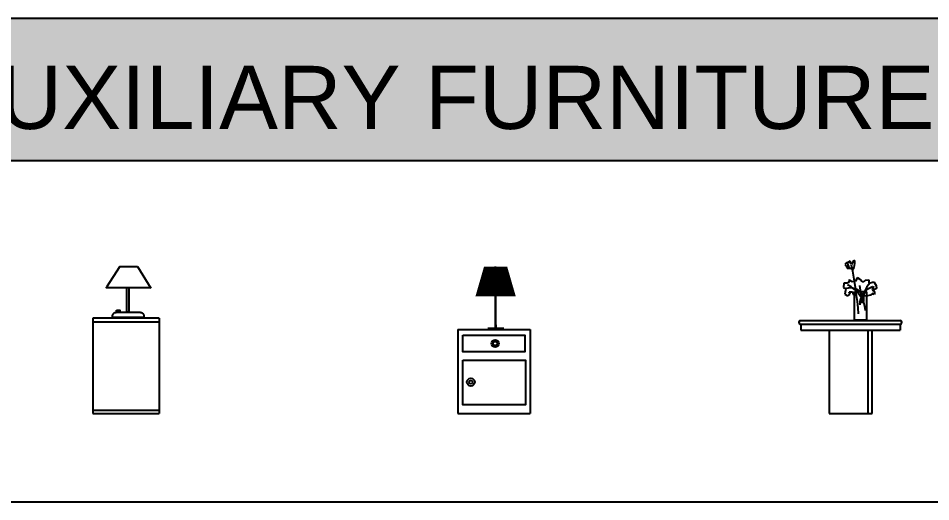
# Model space of a CAD drawing. Header units: millimetres. Extents: x 51491 to 87084, y 5379 to 33460.
# Drawn here: x 67153 to 74741, y 29439 to 33460 of the extents above; entities that cross this region are included whole.
import ezdxf

# ---------------------------------------------------------------- set-up
doc = ezdxf.new("R2010")
doc.units = ezdxf.units.MM
doc.layers.add('www.cad-blocks.net', color=7, linetype='Continuous')
doc.styles.get("Standard").update_dxf_attribs({"font": 'arial.ttf'})

# ---------------------------------------------------------------- blocks, each defined once
blk = doc.blocks.new('A$C6255354D')
for p, q in [((450, 2443), (229, 2100)), ((744, 2443), (964, 2084)), ((1100, 1588), (0, 1588)), ((0, 1588), (0, 0)), ((1100, 1522), (0, 1522)), ((1100, 1588), (1100, 0)), ((1100, 48), (0, 48)), ((0, 0), (1100, 0))]:
    blk.add_line(p, q)
for points in [[(450, 2443), (744, 2443)], [(959, 2092), (229, 2092), (229, 2100)], [(597, 2092), (597, 1684), (564, 1684), (564, 2092)]]:
    blk.add_lwpolyline(points)
blk.add_lwpolyline([(393, 1684), (784, 1684, -0.414214), (850, 1618), (850, 1595), (327, 1595), (327, 1618, -0.414214)], format="xyb", close=True)
blk.add_lwpolyline([(393, 1717), (450, 1717), (450, 1684), (393, 1684)], close=True)
blk = doc.blocks.new('A$C00F33621')
for p, q in [((626, 1416), (626, 2445)), ((0, 1400), (0, 0)), ((0, 1400), (1200, 1400)), ((764, 1416), (498, 1416)), ((1200, 1400), (1200, 0)), ((0, 0), (1200, 0))]:
    blk.add_line(p, q)
blk.add_lwpolyline([(626, 1947, 672, 384, 0), (626, 2445, 384, 384, 0)], format="xyseb")
for points, const_width in [([(626, 1416), (626, 1947)], 38.4), ([(764, 1416), (498, 1416)], 19.2)]:
    blk.add_lwpolyline(points, dxfattribs=dict(const_width=const_width))
blk.add_lwpolyline([(636, 1416), (636, 1473)])
for points in [[(82, 1305), (1114, 1305), (1114, 1025), (82, 1025)], [(82, 885), (1122, 885), (1122, 143), (82, 143)]]:
    blk.add_lwpolyline(points, close=True)
for centre, radius in [((619, 1165), 60.1), ((619, 1165), 34), ((214, 522), 64.4), ((214, 522), 29.7)]:
    blk.add_circle(centre, radius)
blk = doc.blocks.new('A$C6C6451ED')
for p, q in [((787, 2502), (760, 2481)), ((760, 2481), (787, 2454)), ((821, 2515), (787, 2502)), ((787, 2454), (815, 2413)), ((801, 2509), (828, 2427)), ((849, 2536), (821, 2515)), ((862, 2495), (849, 2536)), ((876, 2481), (862, 2495)), ((896, 2529), (876, 2481)), ((930, 2543), (896, 2529)), ((917, 2427), (930, 2495)), ((930, 2495), (930, 2543)), ((815, 2413), (849, 2420)), ((828, 2427), (896, 2400)), ((896, 2400), (917, 2427)), ((747, 2168), (740, 2094)), ((794, 2168), (747, 2168)), ((828, 2182), (794, 2168)), ((835, 2230), (828, 2182)), ((883, 2189), (835, 2216)), ((937, 2196), (883, 2189)), ((971, 2257), (937, 2196)), ((1019, 2230), (971, 2257)), ((1053, 2189), (1019, 2230)), ((1080, 2189), (1053, 2189)), ((1107, 2216), (1080, 2189)), ((1101, 2216), (1162, 2223)), ((1162, 2223), (1162, 2168)), ((1162, 2168), (1244, 2189)), ((1244, 2189), (1284, 2128)), ((1284, 2128), (1291, 2080)), ((740, 2094), (781, 2080)), ((774, 2046), (760, 1985)), ((760, 1985), (815, 1958)), ((781, 2080), (774, 2046)), ((815, 1958), (849, 1985)), ((849, 1985), (835, 2026)), ((835, 2026), (889, 2026)), ((889, 2026), (896, 1985)), ((896, 1985), (944, 1985)), ((917, 2032), (917, 1556)), ((1128, 2026), (930, 2026)), ((944, 1985), (964, 2046)), ((1087, 1951), (1080, 1985)), ((1128, 1556), (1128, 2026)), ((1223, 1998), (1189, 1971)), ((1237, 2121), (1216, 2060)), ((1216, 2060), (1264, 2019)), ((1250, 1978), (1223, 1998)), ((1291, 2080), (1244, 2060)), ((1264, 2019), (1250, 1978)), ((1141, 1958), (1087, 1951)), ((1189, 1971), (1141, 1958)), ((15, 1550), (1686, 1550)), ((917, 1556), (1128, 1556)), ((15, 1485), (1694, 1485)), ((30, 1484), (30, 1388)), ((30, 1388), (1681, 1388)), ((503, 1379), (503, 0)), ((1152, 0), (1152, 1388)), ((1217, 0), (1217, 1388)), ((1681, 1485), (1681, 1386)), ((503, 0), (1217, 0))]:
    blk.add_line(p, q)
for centre, radius, start, end in [((-6460, 1006), 7480, 5.0022, 11.2698), ((569, 1655), 542, 6.087, 63.8143), ((-21915, -1223), 23170, 7.584, 8.3144), ((1460, 1904), 388, 135.6749, 185.1523), ((852, 1854), 235, 13.7156, 111.2132), ((1315, 1818), 303, 107.6559, 181.9717), ((37, 1519), 37.3, 124.6923, 235.3077), ((1674, 1516), 36.9, 303.7782, 69.6112)]:
    blk.add_arc(centre, radius, start, end)
blk = doc.blocks.new('FORMAT')
at = {"layer": 'www.cad-blocks.net', "true_color": 0x546d8e}
h = blk.add_hatch(color=155, dxfattribs=at)
h.set_gradient(color1=(68, 68, 68), color2=(84, 109, 142), tint=1)
h.paths.add_polyline_path([(87084.1, 33459.9), (54628.8, 33459.9), (54628.8, 32276.3), (87084.1, 32276.3)])
at = {"layer": 'www.cad-blocks.net', "color": 155, "true_color": 0x546d8e}
for p, q in [((54628.8, 33459.9), (87084.1, 33459.9)), ((54628.8, 32276.3), (87084.1, 32276.3)), ((54628.8, 32276.3), (87084.1, 32276.3)), ((54446.3, 29439), (87084.1, 29439))]:
    blk.add_line(p, q, dxfattribs=at)
at = {"layer": 'www.cad-blocks.net', "insert": (66500.4, 33064.2), "char_height": 525, "attachment_point": 1}
blk.add_mtext_dynamic_manual_height_columns('{\\C255;\\c16777215;AUXILIARY FURNITURE}', width=18450.312, gutter_width=12.5, heights=[0], dxfattribs=at)

msp = doc.modelspace()

# ---------------------------------------------------------------- block references
at = {"xscale": 0.5, "yscale": 0.5, "zscale": 0.5}
for name, p in [('A$C00F33621', (70809.7, 30172.6)), ('A$C6C6451ED', (73645.7, 30172.6)), ('A$C6255354D', (67773.4, 30172.6))]:
    msp.add_blockref(name, p, dxfattribs=at)
at = {"layer": 'www.cad-blocks.net'}
msp.add_blockref('FORMAT', (0, 0), dxfattribs=at)

doc.saveas('drawing.dxf')
